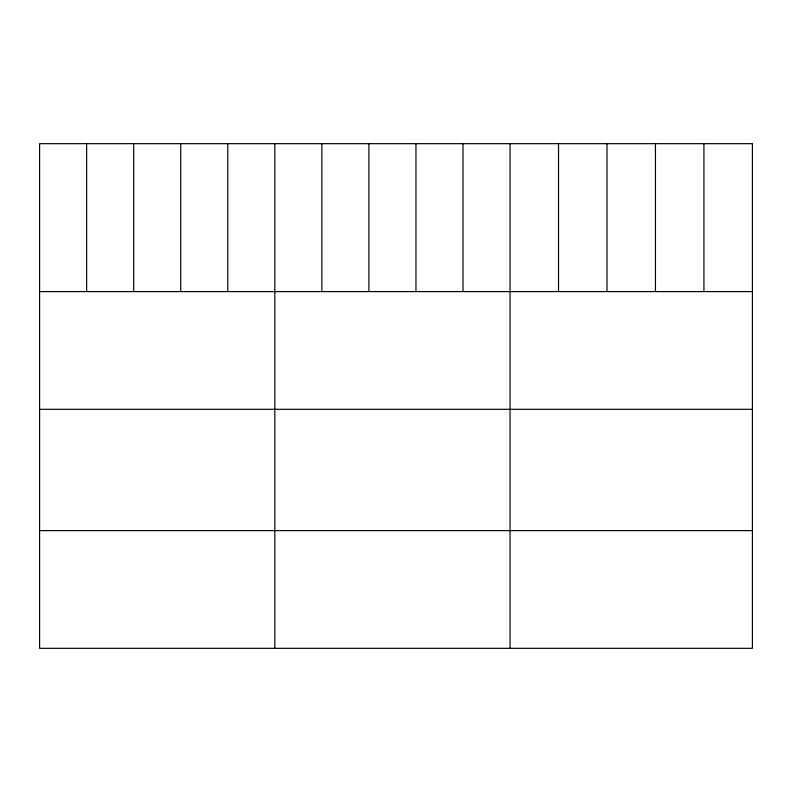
<?xml version="1.0" encoding="UTF-8"?>
<svg xmlns="http://www.w3.org/2000/svg" width="792" height="792" viewBox="0 0 792 792"><rect width="100%" height="100%" fill="white"/><g stroke="black" fill="none" stroke-linecap="round" stroke-linejoin="round"><path stroke-width="1.19" d="M39.6 291.595L752.4 291.595M39.6 409.315L752.4 409.315M39.6 530.61L752.4 530.61M703.93 143.669L703.93 291.595M655.459 143.669L655.459 291.595M606.989 143.669L606.989 291.595M558.518 143.669L558.518 291.595M510.048 143.669L510.048 648.331M463.003 143.669L463.003 291.595M415.958 143.669L415.958 291.595M368.914 143.669L368.914 291.595M321.869 143.669L321.869 291.595M274.824 143.669L274.824 648.331M227.779 143.669L227.779 291.595M180.734 143.669L180.734 291.595M133.69 143.669L133.69 291.595M86.645 143.669L86.645 291.595M752.4 143.669L39.6 143.669L39.6 648.331L752.4 648.331L752.4 143.669"/></g></svg>
